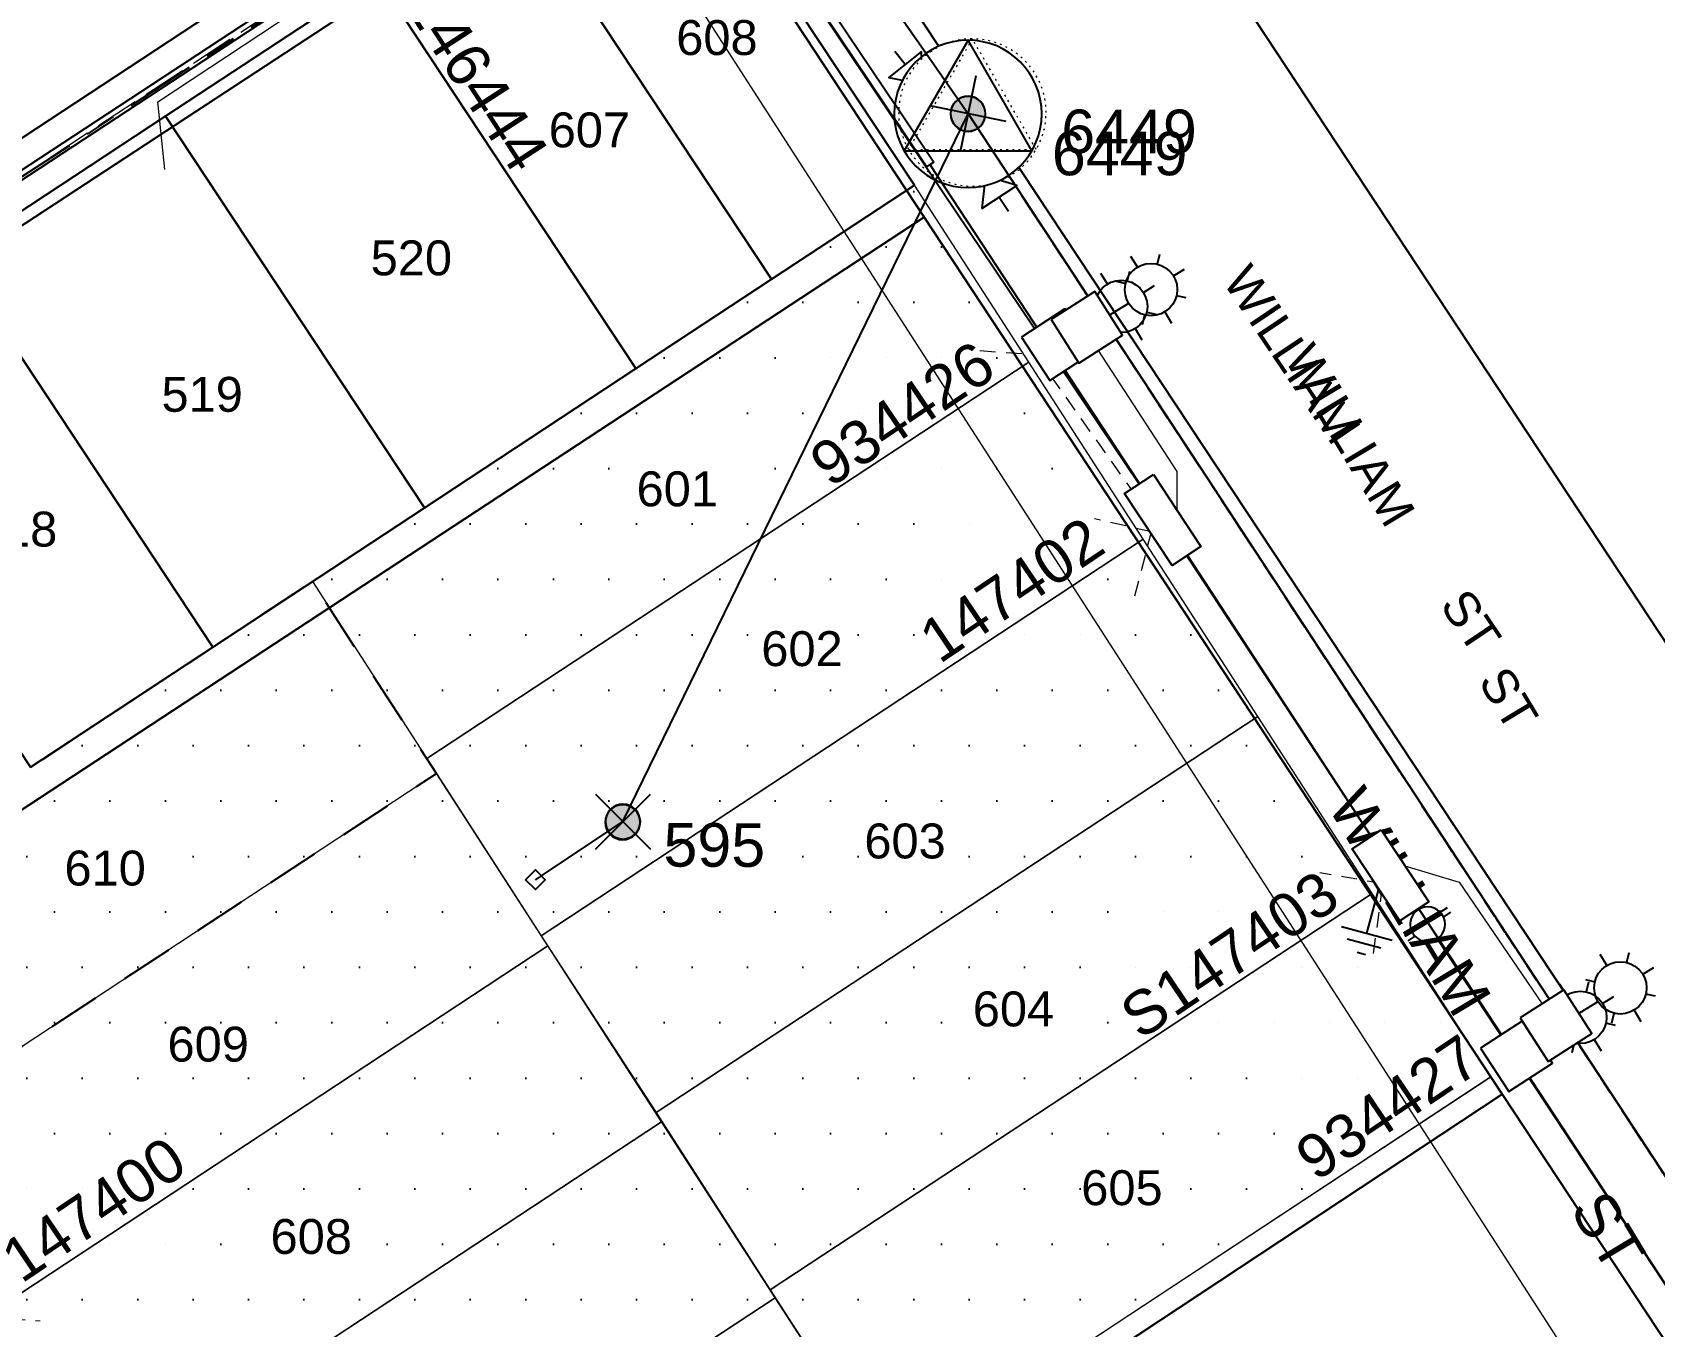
# Model space of a CAD drawing. Header units: metres. Extents: x 301970 to 303550, y 6271876 to 6273079.
# Drawn here: x 302700.1 to 302793, y 6272391.9 to 6272466.1 of the extents above; entities that cross this region are included whole.
import ezdxf
from ezdxf.enums import TextEntityAlignment as Align

# ---------------------------------------------------------------- set-up
doc = ezdxf.new("R2010")
doc.units = ezdxf.units.M
for name, pattern in [('Cable Exist OH', [1, 1, 0]), ('Cable Exist UG', [8.2, 4, -1.2, 1.8, -1.2]), ('Dash', [5, 3, -2]), ('DOT', [0.25, 0, -0.25]), ('IE Trench LV', [6.5, 5, -1.5]), ('IECLdasha', [5, 3, -2])]:
    doc.linetypes.add(name, pattern=pattern)
for name, color, linetype in [('_User SL New', 7, 'Continuous'), ('_User_LV_Exist', 7, 'Continuous'), ('_User_service', 7, 'Continuous'), ('_User_SL_SPonly', 7, 'Continuous'), ('Equip_SP_LV_NEW', 7, 'Continuous'), ('Mains_HV_NEW_U72', 7, 'Continuous'), ('Mains_LV_EXT', 7, 'Continuous'), ('Mains_LV_NEW_R6', 7, 'Continuous'), ('Mains_LV_NEW_T84', 7, 'Continuous'), ('Notes_HV_MISC', 7, 'Continuous'), ('Notes_LV_MISC', 7, 'Continuous'), ('Notes_SP_MISC', 7, 'Continuous'), ('OH_Details_SP_MISC', 7, 'Continuous'), ('Services_SP_EXT', 7, 'Continuous'), ('Sub_SP_TR_HV_LV_SL_LS_EXT', 7, 'Continuous'), ('SupportsOH_SP_TR_HV_LV_SL_EXT', 7, 'Continuous'), ('SupportsUG_SP_LV_EXT', 7, 'Continuous'), ('SupportsUG_SP_LV_NEW', 7, 'Continuous'), ('Trench_SP_NEW', 7, 'Continuous'), ('UG_Details_SP_MISC', 7, 'Continuous')]:
    doc.layers.add(name, color=color, linetype=linetype)
doc.layers.add('_User_subdivision', color=7, linetype='Continuous', transparency=0.7)
doc.layers.add('Cadastre Developer_SP_NEW', color=7, linetype='Continuous', lineweight=5)
doc.layers.add('Cadastre Land Parcels_SP_EXT', color=7, linetype='Continuous', lineweight=5, transparency=0.7)
doc.layers.add('Features_HIDE', color=1, linetype='Continuous', plot=False)
doc.styles.add('POLE_LABEL', font='arial.ttf')
doc.styles.add('RoadName', font='arial.ttf', dxfattribs={"height": 2.5})
doc.styles.add('SL_LABEL', font='arial.ttf')
doc.styles.get("Standard").update_dxf_attribs({"font": 'arial.ttf'})
doc.linetypes.add('Cable New UG', pattern='A,7,-0.25,["x",Standard,S=2,R=0,X=0.2,Y=-0.8],-2.1', length=9.35)
doc.linetypes.add('Cable Rem', pattern='A,6.5,-0.001,["X",Standard,S=2.5,R=0,X=0,Y=-1.27],-0.001', length=6.502)
doc.linetypes.add('IE Trench HV', pattern='A,7,-0.2,["/",Standard,S=3,R=0,X=0.6,Y=-1.4],-2.5', length=9.7)
doc.linetypes.add('IECLROUO1', pattern='A,7,-0.7,[133,ltypeshp.shx,S=0.5,R=0,X=-0.3,Y=-0.1],-1.2', length=8.9)

# ---------------------------------------------------------------- blocks, each defined once
blk = doc.blocks.new('SUB_POLE_EXT')
blk.add_wipeout([(0, 4.224), (0.418, 4.203), (0.828, 4.142), (1.208, 4.048), (1.621, 3.901), (1.992, 3.725), (2.348, 3.511), (2.683, 3.262), (2.988, 2.986), (3.281, 2.661), (3.515, 2.342), (3.761, 1.922), (3.902, 1.616), (4.04, 1.232), (4.177, 0.629), (4.224, 0), (4.179, -0.612), (4.065, -1.149), (3.901, -1.619), (3.579, -2.243), (3.223, -2.73), (2.967, -3.007), (2.685, -3.261), (2.362, -3.502), (2.005, -3.718), (1.637, -3.894), (1.253, -4.034), (0.822, -4.143), (0.417, -4.203), (0.001, -4.224), (-0.414, -4.204), (-0.802, -4.147), (-1.206, -4.048), (-1.623, -3.9), (-1.986, -3.728), (-2.35, -3.51), (-2.682, -3.264), (-2.958, -3.015), (-3.233, -2.718), (-3.511, -2.349), (-3.715, -2.01), (-3.907, -1.604), (-4.046, -1.212), (-4.155, -0.759), (-4.222, -0.145), (-4.206, 0.387), (-4.142, 0.829), (-4.03, 1.265), (-3.896, 1.632), (-3.707, 2.025), (-3.499, 2.366), (-3.277, 2.665), (-2.985, 2.989), (-2.676, 3.269), (-2.329, 3.524), (-1.983, 3.729), (-1.631, 3.896), (-1.201, 4.05), (-0.777, 4.152), (-0.395, 4.205)])
blk.add_line((2.159, 0.484), (2.159, 0.484, 0))
blk.add_lwpolyline([(-4.224, 0, 1), (4.224, 0, 1)], format="xyb", close=True)
blk.add_lwpolyline([(2.139, 0.52), (0, 4.224), (-3.658, -2.112), (3.658, -2.112)], close=True)
for tag, height, flags, p in [('ASSET_NUM', 2.5, 8, (2, 2)), ('STREET_CODE', 0.2, 9, (1.5, 0)), ('OPERATING_VOLTAGE', 0.2, 9, (1.5, -0.6)), ('OPERATED_BY', 0.2, 9, (1.5, -0.8)), ('CONSTRUCTED_VOLTAGE', 0.2, 9, (1.5, -0.2)), ('NO_PHASES', 0.2, 9, (1.5, -0.4)), ('MAINTAINED_BY', 0.2, 9, (1.5, -1)), ('ORIENTATION', 0.2, 9, (1.5, -1.2)), ('OWNED_BY', 0.2, 9, (1.5, -1.4)), ('SECONDARY_VOLTAGE', 0.2, 9, (1.5, -1.6)), ('STATE', 0.2, 9, (1.5, -1.8)), ('SUBSTATION_TYPE', 0.2, 9, (1.5, -2)), ('STREETNAME', 0.2, 9, (1.5, -2.8)), ('USAGE', 0.2, 9, (1.5, -2.2)), ('LEGEND', 0.2, 9, (1.5, -2.4)), ('LOCATION', 0.2, 9, (1.5, -2.6)), ('Z', 0.2, 1, (1.5, -3.4)), ('SUBURB', 0.2, 9, (1.5, -3)), ('NOTES', 0.2, 9, (1.5, -3.2))]:
    blk.add_attdef(tag, text='', height=height, dxfattribs=dict(flags=flags)).set_placement(p, align=Align.MIDDLE_LEFT)
blk = doc.blocks.new('LV_OH_LINKS_DISTFUSE_EXT')
for p, q in [((0, 0), (0.96, 0)), ((3.84, 0), (4.8, 0))]:
    blk.add_line(p, q)
blk.add_lwpolyline([(3.84, -1.2), (3.84, 1.2), (0.96, -1.2), (0.96, 1.2)], close=True)
at = {"flags": 9}
for tag, p in [('ACTUAL_STATUS', (0, 0)), ('OPERATING_VOLTAGE', (0, -0.6)), ('ORIENTATION', (0, -0.8)), ('OWNED_BY', (0, -1)), ('CONSTRUCTED_VOLTAGE', (0, -0.2)), ('NO_PHASES', (0, -0.4)), ('STATE', (0, -1.2)), ('SWITCH_TYPE', (0, -1.4)), ('USAGE', (0, -1.6)), ('NOTES', (0, -1.8))]:
    blk.add_attdef(tag, text='', height=0.2, dxfattribs=at).set_placement(p, align=Align.MIDDLE_LEFT)
at = {"flags": 1}
blk.add_attdef('Z', (0, 0), '', height=0.2, dxfattribs=at)
blk = doc.blocks.new('CCP_EXT')
at = {"flags": 9}
for tag, p in [('STATE', (0, -1.8)), ('USAGE', (0, -1.2)), ('LEGEND', (0, -1.4)), ('LIFE_SUPPORT', (0, -1.6)), ('NOTES', (0, -2))]:
    blk.add_attdef(tag, text='', height=0.2, dxfattribs=at).set_placement(p, align=Align.MIDDLE_LEFT)
blk.add_wipeout([(0, 0.566), (0.566, 0), (0, -0.566), (-0.566, 0)])
blk.add_lwpolyline([(-0.566, 0), (0, 0.566), (0.566, 0), (0, -0.566), (-0.566, 0)])
at = {"flags": 1}
blk.add_attdef('Z', (0, 0), '', height=0.2, dxfattribs=at)
at = {"flags": 9}
for tag, p in [('CCP_TYPE', (0, 0)), ('OPERATING_VOLTAGE', (0, -0.6)), ('ORIENTATION', (0, -0.8)), ('OWNED_BY', (0, -1)), ('CONSTRUCTED_VOLTAGE', (0, -0.2)), ('NO_PHASES', (0, -0.4))]:
    blk.add_attdef(tag, text='', height=0.2, dxfattribs=at).set_placement(p, align=Align.MIDDLE_LEFT)
blk = doc.blocks.new('POLE_EXT')
blk.add_hatch(color=256).paths.add_polyline_path([(-1, 0, 1), (1, 0, 1)])
blk.add_lwpolyline([(-1, 0, 1), (1, 0, 1)], format="xyb", close=True)
for tag, height, flags, p in [('pNumber', 2.5, 8, (-17.84, 2.067)), ('OWNED_BY', 0.2, 9, (1.355, -0.4)), ('SPECIAL_USE', 0.2, 9, (1.355, -0.8)), ('STATE', 0.2, 9, (1.355, -1)), ('PARENT', 0.2, 9, (1.355, -0.6)), ('cLV', 0.2, 9, (1.355, -1.4)), ('hDepth', 0.2, 9, (1.355, -1.6)), ('hDia', 0.2, 9, (1.355, -1.8)), ('USAGE', 0.2, 9, (1.355, -1.2)), ('cHV', 0.2, 9, (1.355, -2)), ('LBRACKET', 0.2, 9, (1.355, -2.2)), ('LExisting', 0.2, 9, (1.355, -2.4)), ('LANTNUMBER', 0.2, 9, (1.355, -2.6)), ('LOther', 0.2, 9, (1.355, -2.8)), ('cLinedev', 0.2, 9, (1.355, -3.4)), ('pExisting', 0.2, 9, (1.355, -3.8)), ('LRemove', 0.2, 9, (1.355, -3)), ('LEGEND', 0.2, 9, (1.355, -3.2)), ('LOCATION', 0.2, 9, (1.355, -3.6)), ('pFooting', 0.2, 9, (1.355, -4.4)), ('pNew', 0.2, 9, (1.355, -4.6)), ('PFNUMBER', 0.2, 9, (1.355, -4)), ('NEWPFNUMBER', 0.2, 9, (1.355, -4.2)), ('pRelocate', 0.2, 9, (1.355, -5)), ('pRemove', 0.2, 9, (1.355, -5.2)), ('pReplace', 0.2, 9, (1.355, -5.4)), ('pStay', 0.2, 9, (1.355, -5.6)), ('cspan', 0.2, 9, (1.355, -6)), ('STREETNAME', 0.2, 9, (1.355, -6.2)), ('SUBURB', 0.2, 9, (1.355, -6.4)), ('pType', 0.2, 9, (1.355, -5.8)), ('NOTES', 0.2, 9, (1.355, -6.6)), ('OPERATED_BY', 0.2, 9, (1.355, -7.014)), ('MAINTAINED_BY', 0.2, 9, (1.355, -6.814))]:
    blk.add_attdef(tag, text='', height=height, dxfattribs=dict(flags=flags)).set_placement(p, align=Align.MIDDLE_LEFT)
at = {"style": 'POLE_LABEL'}
for tag, height, flags, p in [('ASSET_NUM', 2.5, 8, (2, 2)), ('STRUCTURE_PLANT_NUMBER', 0.2, 9, (1.355, 0.028)), ('STREET_CODE', 0.2, 9, (1.355, -0.2))]:
    blk.add_attdef(tag, text='', height=height, dxfattribs=dict(at, flags=flags)).set_placement(p, align=Align.MIDDLE_LEFT)
at = {"flags": 1}
blk.add_attdef('Z', (1.355, -7.328), '', height=0.2, dxfattribs=at)
blk = doc.blocks.new('*U116')
blk.add_wipeout([(1.145, 3.717), (3.867, -0.418), (2.213, -1.506), (-0.509, 2.628)])
at = {"lineweight": -3}
blk.add_lwpolyline([(1.145, 3.717), (3.867, -0.418), (2.213, -1.506), (-0.509, 2.628)], close=True, dxfattribs=at)
for tag, height, flags, p in [('ASSET_NUM', 2.5, 8, (2, 4)), ('STREET_CODE', 0.2, 9, (1.5, 2)), ('OWNED_BY', 0.2, 9, (1.5, 1.8)), ('OPERATED_BY', 0.2, 9, (1.5, 1.6)), ('STATE', 0.2, 9, (1.5, 1.2)), ('SUPPORT_TYPE', 0.2, 9, (1.5, 1)), ('MAINTAINED_BY', 0.2, 9, (1.5, 1.4)), ('SUBURB', 0.2, 9, (1.5, 0.2)), ('STREETNAME', 0.2, 9, (1.5, 0)), ('USAGE', 0.2, 9, (1.5, 0.8)), ('LEGEND', 0.2, 9, (1.5, 0.6)), ('PARENT', 0.2, 9, (1.5, 0.4)), ('Z', 0.2, 1, (1.5, -0.6)), ('LOCATION', 0.2, 9, (1.5, -0.2)), ('NOTES', 0.2, 9, (1.5, -0.4))]:
    blk.add_attdef(tag, text='', height=height, dxfattribs=dict(flags=flags)).set_placement(p, align=Align.MIDDLE_LEFT)
blk = doc.blocks.new('*U117')
blk.add_wipeout([(0.855, 3.53), (3.582, -0.601), (1.929, -1.692), (-0.798, 2.439)])
at = {"lineweight": -3}
blk.add_lwpolyline([(0.855, 3.53), (3.582, -0.601), (1.929, -1.692), (-0.798, 2.439)], close=True, dxfattribs=at)
for tag, height, flags, p in [('ASSET_NUM', 2.5, 8, (2, 4)), ('STREET_CODE', 0.2, 9, (1.5, 2)), ('OWNED_BY', 0.2, 9, (1.5, 1.8)), ('OPERATED_BY', 0.2, 9, (1.5, 1.6)), ('STATE', 0.2, 9, (1.5, 1.2)), ('SUPPORT_TYPE', 0.2, 9, (1.5, 1)), ('MAINTAINED_BY', 0.2, 9, (1.5, 1.4)), ('SUBURB', 0.2, 9, (1.5, 0.2)), ('STREETNAME', 0.2, 9, (1.5, 0)), ('USAGE', 0.2, 9, (1.5, 0.8)), ('LEGEND', 0.2, 9, (1.5, 0.6)), ('PARENT', 0.2, 9, (1.5, 0.4)), ('Z', 0.2, 1, (1.5, -0.6)), ('LOCATION', 0.2, 9, (1.5, -0.2)), ('NOTES', 0.2, 9, (1.5, -0.4))]:
    blk.add_attdef(tag, text='', height=height, dxfattribs=dict(flags=flags)).set_placement(p, align=Align.MIDDLE_LEFT)
blk = doc.blocks.new('*U125')
for p, q in [((-0.234, 5.968), (-0.269, 6.465)), ((0.097, 5.991), (0.062, 6.488)), ((-0.097, 4.009), (-0.062, 3.512)), ((0.234, 4.032), (0.269, 3.535))]:
    blk.add_line(p, q)
blk.add_lwpolyline([(0.994, 5.07, 1), (-0.994, 4.93, 1)], format="xyb", close=True)
for tag, p, flags in [('OPERATING_VOLTAGE', (0.04, 2.673), 9), ('CONSTRUCTED_VOLTAGE', (0.038, 2.121), 9), ('ACTUAL_STATUS', (0.052, 1.886), 9), ('NO_PHASES', (0.03, 2.396), 9), ('OPERATED_BY', (0.014, 1.415), 9), ('ORIENTATION', (0.02, 0.878), 9), ('OWNED_BY', (0.028, 1.124), 9), ('MAINTAINED_BY', (0.038, 1.65), 9), ('SWITCH_TYPE', (0.012, -0.062), 9), ('STATE', (0.012, 0.182), 9), ('USAGE', (0.032, 0.631), 9), ('NOTES', (0.032, 0.431), 1), ('Z', (0.023, -0.564), 9), ('LEGEND', (0.023, -0.324), 9)]:
    blk.add_attdef(tag, p, '', height=0.2, dxfattribs=dict(flags=flags))
blk = doc.blocks.new('POLE_DEL')
h = blk.add_hatch(color=256)
edge = h.paths.add_edge_path()
edge.add_arc((0, 0), 1, 180, 360)
edge.add_arc((0, 0), 1, 0, 180)
for p, q in [((-1.575, 1.575), (1.575, -1.575)), ((-1.575, -1.575), (1.575, 1.575))]:
    blk.add_line(p, q)
blk.add_lwpolyline([(-1, 0, 1), (1, 0, 1)], format="xyb", close=True)
for tag, height, flags, p in [('pNumber', 2.5, 8, (0, 2.067)), ('OWNED_BY', 0.2, 9, (0, -0.4)), ('SPECIAL_USE', 0.2, 9, (0, -0.6)), ('STATE', 0.2, 9, (0, -0.8)), ('USAGE', 0.2, 9, (0, -1)), ('cLV', 0.2, 9, (0, -1.2)), ('cHV', 0.2, 9, (0, -1.8)), ('hDepth', 0.2, 9, (0, -1.4)), ('hDia', 0.2, 9, (0, -1.6)), ('LBRACKET', 0.2, 9, (0, -2)), ('LExisting', 0.2, 9, (0, -2.2)), ('LANTNUMBER', 0.2, 9, (0, -2.4)), ('LOther', 0.2, 9, (0, -2.6)), ('LRemove', 0.2, 9, (0, -2.8)), ('cLinedev', 0.2, 9, (0, -3.2)), ('pExisting', 0.2, 9, (0, -3.4)), ('LEGEND', 0.2, 9, (0, -3)), ('PFNUMBER', 0.2, 9, (0, -3.6)), ('NEWPFNUMBER', 0.2, 9, (0, -3.8)), ('pFooting', 0.2, 9, (0, -4)), ('pNew', 0.2, 9, (0, -4.2)), ('pRelocate', 0.2, 9, (0, -4.6)), ('cspan', 0.2, 9, (0, -5.6)), ('pRemove', 0.2, 9, (0, -4.8)), ('pReplace', 0.2, 9, (0, -5)), ('pStay', 0.2, 9, (0, -5.2)), ('pType', 0.2, 9, (0, -5.4)), ('SUBURB', 0.2, 9, (0, -5.8)), ('STREETNAME', 0.2, 9, (0, -6)), ('LOCATION', 0.2, 9, (0, -6.2)), ('NOTES', 0.2, 9, (0, -6.4))]:
    blk.add_attdef(tag, text='', height=height, dxfattribs=dict(flags=flags)).set_placement(p, align=Align.MIDDLE_LEFT)
at = {"flags": 1}
blk.add_attdef('Z', (0, 0), '', height=0.2, dxfattribs=at)
at = {"style": 'POLE_LABEL', "flags": 9}
blk.add_attdef('STREET_CODE', text='', height=0.2, dxfattribs=at).set_placement((0, -0.2), align=Align.MIDDLE_LEFT)
at = {"layer": 'Features_HIDE', "style": 'POLE_LABEL', "flags": 8}
blk.add_attdef('ASSET_NUM', text='', height=2.5, dxfattribs=at).set_placement((2, 2), align=Align.MIDDLE_LEFT)
blk = doc.blocks.new('Earth')
for p, q in [((0, -1.022), (0, 0)), ((0, -3.066), (0, -1.022)), ((-1.5, -3.066), (1.5, -3.066)), ((-1, -3.666), (1, -3.666)), ((-0.25, -4.266), (0.25, -4.266))]:
    blk.add_line(p, q)
blk = doc.blocks.new('*U68')
for tag, height, flags, p in [('ASSET_NUM', 2.5, 8, (2, 4)), ('STREET_CODE', 0.2, 9, (1.5, 2)), ('OWNED_BY', 0.2, 9, (1.5, 1.8)), ('OPERATED_BY', 0.2, 9, (1.5, 1.6)), ('STATE', 0.2, 9, (1.5, 1.2)), ('MAINTAINED_BY', 0.2, 9, (1.5, 1.4))]:
    blk.add_attdef(tag, text='', height=height, dxfattribs=dict(flags=flags)).set_placement(p, align=Align.MIDDLE_LEFT)
blk.add_wipeout([(3.725, -1.118), (-0.389, -3.87), (-1.49, -2.224), (2.624, 0.528)])
at = {"lineweight": -3}
blk.add_lwpolyline([(3.725, -1.118), (-0.389, -3.87), (-1.49, -2.224), (2.624, 0.528)], close=True, dxfattribs=at)
for tag, flags, p in [('SUPPORT_TYPE', 9, (1.5, 1)), ('SUBURB', 9, (1.5, 0.2)), ('STREETNAME', 9, (1.5, 0)), ('USAGE', 9, (1.5, 0.8)), ('LEGEND', 9, (1.5, 0.6)), ('PARENT', 9, (1.5, 0.4)), ('Z', 1, (1.5, -0.6)), ('LOCATION', 9, (1.5, -0.2)), ('NOTES', 9, (1.5, -0.4))]:
    blk.add_attdef(tag, text='', height=0.2, dxfattribs=dict(flags=flags)).set_placement(p, align=Align.MIDDLE_LEFT)
blk = doc.blocks.new('*U133')
for p, q in [((0, 0), (-1.269, -1.911)), ((0, 0), (0, 0)), ((-2.505, -1.137), (-2.393, -1.688)), ((-3.346, -2.329), (-3.971, -1.914)), ((-0.074, -2.75), (-0.626, -2.861)), ((-4.118, -3.567), (-3.566, -3.455)), ((-2.926, -4.408), (-3.34, -5.033)), ((-1.687, -5.18), (-1.799, -4.629)), ((-0.221, -4.403), (-0.846, -3.988))]:
    blk.add_line(p, q)
blk.add_circle((-2.096, -3.158), 1.5)
at = {"style": 'SL_LABEL'}
for tag, height, flags, p in [('ASSET_NUM', 2.5, 8, (2, 2)), ('STREET_CODE', 0.2, 9, (0, -0.2))]:
    blk.add_attdef(tag, text='', height=height, dxfattribs=dict(at, flags=flags)).set_placement(p, align=Align.MIDDLE_LEFT)
for tag, p, flags in [('Z', (0, 0), 1), ('OPERATED_BY', (0, -9.607), 9)]:
    blk.add_attdef(tag, p, '', height=0.2, dxfattribs=dict(flags=flags))
for tag, height, flags, p in [('CONSTRUCTED_VOLTAGE', 0.2, 9, (0, -0.4)), ('CONTROL_TYPE', 0.2, 9, (0, -0.6)), ('LANTERN_PURPOSE', 0.2, 9, (0, -0.8)), ('LANTERN_TYPE', 0.2, 9, (0, -1)), ('OPERATING_VOLTAGE', 0.2, 9, (0, -1.4)), ('ORIENTATION', 0.2, 9, (0, -1.6)), ('OWNED_BY', 0.2, 9, (0, -1.8)), ('NO_PHASES', 0.2, 9, (0, -1.2)), ('LNUMBER', 2.5, 8, (1.2, -2.8)), ('STATE', 0.2, 9, (0, -2)), ('CEXIST', 0.2, 9, (0, -2.4)), ('CNEW', 0.2, 9, (0, -2.6)), ('CNUMBER', 0.2, 9, (0, -2.8)), ('USAGE', 0.2, 9, (0, -2.2)), ('CREMOVE', 0.2, 9, (0, -3)), ('CREPLACE', 0.2, 9, (0, -3.2)), ('LKINGHEIGHT', 0.2, 9, (0, -3.4)), ('LBRACKET', 0.2, 9, (0, -3.6)), ('LBRACKETVOCAB', 0.2, 9, (0, -3.8)), ('LCATEGORY', 0.2, 9, (0, -4)), ('LCHARGE1', 0.2, 9, (0, -4.2)), ('LCHARGE1PERCENT', 0.2, 9, (0, -4.4)), ('LCHARGE2', 0.2, 9, (0, -4.6)), ('LCHARGE2PERCENT', 0.2, 9, (0, -4.8)), ('LCHARGE3', 0.2, 9, (0, -5)), ('LCHARGE3PERCENT', 0.2, 9, (0, -5.2)), ('LEXIST', 0.2, 9, (0, -5.4)), ('LLAMP', 0.2, 9, (0, -5.6)), ('LLAMPVOCAB', 0.2, 9, (0, -5.8)), ('LMAST', 0.2, 9, (0, -6)), ('LMASTVOCAB', 0.2, 9, (0, -6.2)), ('LNEW', 0.2, 9, (0, -6.4)), ('LANTNUMBER', 0.2, 9, (0, -6.6)), ('LOUTREACH', 0.2, 9, (0, -7)), ('LOUTREACHVOCAB', 0.2, 9, (0, -7.2)), ('LRATECODE', 0.2, 9, (0, -7.4)), ('LREMOVE', 0.2, 9, (0, -7.6)), ('LREPLACE', 0.2, 9, (0, -7.8)), ('LTYPE', 0.2, 9, (0, -8)), ('LTYPEVOCAB', 0.2, 9, (0, -8.2)), ('LEGEND', 0.2, 9, (0, -8.4)), ('SUBURB', 0.2, 9, (0, -8.6)), ('STREETNAME', 0.2, 9, (0, -8.8)), ('LOCATION', 0.2, 9, (0, -9)), ('NOTES', 0.2, 9, (0, -9.2)), ('MAINTAINED_BY', 0.2, 9, (0, -9.863))]:
    blk.add_attdef(tag, text='', height=height, dxfattribs=dict(flags=flags)).set_placement(p, align=Align.MIDDLE_LEFT)
blk = doc.blocks.new('COLUMN_NEW')
for tag, height, flags, p in [('ASSET_NUM', 2.5, 8, (2, 2)), ('Z', 0.2, 1, (1.5, -2.8)), ('LOCATION', 0.2, 9, (1.5, -2.2)), ('NOTES', 0.2, 9, (1.5, -2.4)), ('LABEL_ALIGNMENT', 0.2, 9, (1.5, -2.6))]:
    blk.add_attdef(tag, text='', height=height, dxfattribs=dict(flags=flags)).set_placement(p, align=Align.MIDDLE_LEFT)
blk.add_wipeout([(-1.485, -1.485), (1.485, -1.485), (1.485, 1.485), (-1.485, 1.485)])
at = {"lineweight": -3}
blk.add_lwpolyline([(-1.485, -1.485), (1.485, -1.485), (1.485, 1.485), (-1.485, 1.485)], close=True, dxfattribs=at)
at = {"style": 'POLE_LABEL', "flags": 9}
blk.add_attdef('STRUCTURE_PLANT_NUMBER', text='', height=0.2, dxfattribs=at).set_placement((1.5, 0.242), align=Align.MIDDLE_LEFT)
at = {"flags": 9}
for tag, p in [('STREET_CODE', (1.5, 0)), ('OWNED_BY', (1.5, -0.4)), ('OPERATED_BY', (1.5, -0.6)), ('STATE', (1.5, -1)), ('COLUMN_TYPE', (1.5, -0.2)), ('MAINTAINED_BY', (1.5, -0.8)), ('SUBURB', (1.5, -1.8)), ('USAGE', (1.5, -1.2)), ('LEGEND', (1.5, -1.4)), ('PARENT', (1.5, -1.6)), ('STREETNAME', (1.5, -2))]:
    blk.add_attdef(tag, text='', height=0.2, dxfattribs=at).set_placement(p, align=Align.MIDDLE_LEFT)
blk = doc.blocks.new('SUB_POLE_DEL')
at = {"linetype": 'DOT', "lineweight": 5}
blk.add_lwpolyline([(-4.224, 0, 1), (4.224, 0, 1)], format="xyb", close=True, dxfattribs=at)
blk.add_lwpolyline([(-3.658, -2.112), (3.658, -2.112), (0, 4.224)], close=True, dxfattribs=at)
for tag, height, flags, p in [('ASSET_NUM', 2.5, 8, (2, 2)), ('STREET_CODE', 0.2, 9, (1.5, 0)), ('Z', 0.2, 1, (1.5, -0.6)), ('OPERATED_BY', 0.2, 9, (1.5, -0.2)), ('MAINTAINED_BY', 0.2, 9, (1.5, -0.4))]:
    blk.add_attdef(tag, text='', height=height, dxfattribs=dict(flags=flags)).set_placement(p, align=Align.MIDDLE_LEFT)

msp = doc.modelspace()

# ---------------------------------------------------------------- hatches: boundary and pattern name
at = {"layer": '_User_subdivision', "transparency": 33554534}
h = msp.add_hatch(dxfattribs=at)
h.set_pattern_fill('DOTS', color=256, scale=2)
h.paths.add_polyline_path([(302723.203, 6272423.625), (302716.099, 6272434.621), (302684.046, 6272413.495), (302691.235, 6272402.565)])
h.paths.add_polyline_path([(302701.387, 6272416.662), (302707.069, 6272416.662), (302707.069, 6272419.726), (302701.387, 6272419.726)], flags=24)
h = msp.add_hatch(dxfattribs=at)
h.set_pattern_fill('DOTS', color=256, scale=2)
h.paths.add_polyline_path([(302770.244, 6272426.9), (302735.783, 6272404.197), (302742.319, 6272394.037), (302776.8, 6272416.753)], flags=17)
h.paths.add_polyline_path([(302759.623, 6272398.347), (302765.306, 6272398.347), (302765.306, 6272401.411), (302759.623, 6272401.411)], flags=24)
h.paths.add_polyline_path([(302769.836, 6272412.052), (302776.046, 6272416.24), (302773.905, 6272419.415), (302767.695, 6272415.226)], flags=24)
h.paths.add_polyline_path([(302735.56, 6272417.615), (302742.663, 6272417.591), (302742.676, 6272421.42), (302735.573, 6272421.444)], flags=24)
h.paths.add_polyline_path([(302747.199, 6272418.212), (302752.882, 6272418.212), (302752.882, 6272421.278), (302747.199, 6272421.278)], flags=24)
h = msp.add_hatch(dxfattribs=at)
h.set_pattern_fill('DOTS', color=256, scale=2)
h.paths.add_polyline_path([(302783.589, 6272406.245), (302776.8, 6272416.753), (302742.319, 6272394.037), (302742.609, 6272393.588), (302749.108, 6272383.529)])
h.paths.add_polyline_path([(302759.623, 6272398.347), (302765.306, 6272398.347), (302765.306, 6272401.411), (302759.623, 6272401.411)], flags=24)
h.paths.add_polyline_path([(302769.836, 6272412.052), (302776.046, 6272416.24), (302773.905, 6272419.415), (302767.695, 6272415.226)], flags=24)
h = msp.add_hatch(dxfattribs=at)
h.set_pattern_fill('DOTS', color=256, scale=2)
h.paths.add_polyline_path([(302735.763, 6272403.668), (302735.385, 6272404.251), (302729.38, 6272413.545), (302697.412, 6272392.485), (302703.794, 6272382.607)])
h.paths.add_polyline_path([(302713.465, 6272396.493), (302719.148, 6272396.493), (302719.148, 6272399.556), (302713.465, 6272399.556)], flags=24)
h = msp.add_hatch(dxfattribs=at)
h.set_pattern_fill('DOTS', color=256, scale=2)
h.paths.add_polyline_path([(302742.609, 6272393.588), (302742.231, 6272394.171), (302736.226, 6272403.465), (302704.258, 6272382.405), (302710.64, 6272372.527)])
h.paths.add_polyline_path([(302720.311, 6272386.413), (302725.994, 6272386.413), (302725.994, 6272389.477), (302720.311, 6272389.477)], flags=24)
h = msp.add_hatch(dxfattribs=at)
h.set_pattern_fill('DOTS', color=256, scale=2)
h.paths.add_polyline_path([(302749.108, 6272383.529), (302748.73, 6272384.112), (302742.725, 6272393.406), (302710.757, 6272372.346), (302717.139, 6272362.468)])
h.paths.add_polyline_path([(302726.81, 6272376.354), (302732.493, 6272376.354), (302732.493, 6272379.418), (302726.81, 6272379.418)], flags=24)

# ---------------------------------------------------------------- linework, layer by layer
at = {"layer": '_User_LV_Exist', "color": 7, "linetype": 'Cable Exist UG', "elevation": -1.902, "flags": 128}
msp.add_lwpolyline([(302678.259, 6272443.969), (302716.784, 6272469.137)], dxfattribs=at)
at = {"layer": '_User_service', "lineweight": 9, "ltscale": 0.5}
msp.add_lwpolyline([(302707.641, 6272458.239), (302707.238, 6272462.111), (302726.958, 6272475.163), (302729.639, 6272473.501)], dxfattribs=at)
at = {"layer": '_User_service', "color": 170, "linetype": 'Dash', "lineweight": 9, "ltscale": 0.3}
for points in [[(302754.328, 6272447.856), (302757.51, 6272447.631), (302764.461, 6272437.83)], [(302763.211, 6272433.802), (302764.152, 6272437.47), (302760.9, 6272438.221)], [(302776.879, 6272413.306), (302777.402, 6272417.314), (302773.801, 6272417.929)]]:
    msp.add_lwpolyline(points, dxfattribs=at)
at = {"layer": '_User_service', "color": 170, "linetype": 'Dash', "lineweight": 9, "ltscale": 0.3, "elevation": -36.65}
msp.add_lwpolyline([(302698.186, 6272395.667), (302697.247, 6272392.424), (302700.502, 6272392.273)], dxfattribs=at)
at = {"layer": '_User_subdivision', "flags": 128}
for points in [[(302742.396, 6272451.946), (302750.574, 6272457.345), (302738.507, 6272475.604), (302731.574, 6272477.025), (302727.566, 6272474.385), (302742.396, 6272451.946)], [(302734.629, 6272446.83), (302742.396, 6272451.946), (302727.566, 6272474.385), (302719.799, 6272469.269), (302734.629, 6272446.83)], [(302722.512, 6272438.848), (302734.627, 6272446.833), (302719.799, 6272469.269), (302707.682, 6272461.287), (302722.512, 6272438.848)], [(302710.397, 6272430.863), (302722.512, 6272438.848), (302707.682, 6272461.287), (302695.564, 6272453.306), (302710.397, 6272430.863)], [(302699.96, 6272423.984), (302710.397, 6272430.863), (302695.564, 6272453.306), (302685.126, 6272446.429), (302699.96, 6272423.984)]]:
    msp.add_lwpolyline(points, dxfattribs=at)
at = {"layer": '_User_subdivision', "linetype": 'IECLdasha', "flags": 128}
msp.add_lwpolyline([(302684.046, 6272413.495), (302691.235, 6272402.565), (302723.203, 6272423.625), (302716.099, 6272434.621), (302684.046, 6272413.495)], dxfattribs=at)
at = {"layer": 'Cadastre Developer_SP_NEW'}
for points in [[(302716.099, 6272434.621), (302722.652, 6272424.478), (302757.133, 6272447.194), (302750.574, 6272457.345), (302716.099, 6272434.621)], [(302735.783, 6272404.197), (302742.319, 6272394.037), (302776.8, 6272416.753), (302770.244, 6272426.9), (302735.783, 6272404.197)], [(302742.319, 6272394.037), (302749.108, 6272383.529), (302783.589, 6272406.245), (302776.8, 6272416.753), (302742.319, 6272394.037)], [(302697.617, 6272392.687), (302704.129, 6272382.608), (302736.097, 6272403.668), (302729.586, 6272413.748), (302697.617, 6272392.687)], [(302704.129, 6272382.608), (302710.641, 6272372.528), (302742.609, 6272393.588), (302736.097, 6272403.668), (302704.129, 6272382.608)], [(302710.641, 6272372.528), (302717.154, 6272362.448), (302749.108, 6272383.529), (302742.609, 6272393.588), (302710.641, 6272372.528)]]:
    msp.add_lwpolyline(points, dxfattribs=at)
at = {"layer": 'Cadastre Land Parcels_SP_EXT', "linetype": 'Continuous'}
for points in [[(302981.005, 6272514.236), (302936.18, 6272582.327), (302767.289, 6272471.086), (302812.263, 6272402.83), (302981.005, 6272514.236)], [(302808.329, 6272368.74), (302783.589, 6272406.245), (302704.243, 6272353.916), (302644.044, 6272314.272), (302606.981, 6272288.049), (302632.93, 6272248.484), (302705.581, 6272279.557), (302818.026, 6272354.04), (302808.329, 6272368.74)]]:
    msp.add_lwpolyline(points, close=True, dxfattribs=at)
at = {"layer": 'Features_HIDE', "linetype": 'Continuous'}
for points in [[(302751.131, 6272455.511), (302716.947, 6272507.452), (302684.3, 6272485.749), (302540.165, 6272389.933), (302556.5, 6272365.021), (302573.634, 6272338.898), (302614.51, 6272365.753), (302751.131, 6272455.511)], [(302606.981, 6272288.049), (302726.377, 6272366.983), (302784.249, 6272405.243), (302751.131, 6272455.511), (302614.51, 6272365.753), (302573.634, 6272338.898), (302606.981, 6272288.049)]]:
    msp.add_lwpolyline(points, close=True, dxfattribs=at)
at = {"layer": 'Mains_LV_EXT', "linetype": 'Cable Exist OH'}
for points in [[(302728.715, 6272497.281), (302753.672, 6272461.399)], [(302798.296, 6272393.365), (302753.672, 6272461.399)]]:
    msp.add_lwpolyline(points, dxfattribs=at)
at = {"layer": 'Mains_LV_NEW_T84', "linetype": 'Cable New UG', "flags": 128}
for points in [[(302766.215, 6272436.123), (302776.697, 6272420.077)], [(302780.526, 6272414.162), (302804.081, 6272378.413), (302816.619, 6272386.796), (302822.868, 6272378.216), (302825.704, 6272378.822)]]:
    msp.add_lwpolyline(points, dxfattribs=at)
at = {"layer": 'Trench_SP_NEW', "linetype": 'IE Trench LV', "lineweight": 0, "ltscale": 0.5, "flags": 128}
msp.add_lwpolyline([(302733.086, 6272479.97), (302671.68, 6272439.557), (302669.953, 6272432.393), (302675.899, 6272423.569), (302674.05, 6272422.271)], dxfattribs=at)

# ---------------------------------------------------------------- block references
at = {"layer": '_User SL New', "linetype": 'IE Trench HV', "rotation": 154.9903429498673}
msp.add_blockref('*U133', (302787.776, 6272409.368, -36.65), dxfattribs=at)
at = {"layer": '_User_SL_SPonly', "linetype": 'IE Trench HV', "rotation": 155.4581937229663}
for p in [(302759.202, 6272448.388, -36.65), (302785.503, 6272407.651, -36.65)]:
    msp.add_blockref('*U133', p, dxfattribs=at)
at = {"layer": 'Equip_SP_LV_NEW', "linetype": 'Cable Exist UG', "rotation": 299.7686907840895}
msp.add_blockref('*U125', (302775.632, 6272412.508), dxfattribs=at)
at = {"layer": 'Features_HIDE'}
for p, rotation in [((302752.46, 6272461.26), 128.8742888143036), ((302753.336, 6272459.87), 303.1815341763111)]:
    msp.add_blockref('LV_OH_LINKS_DISTFUSE_EXT', p, dxfattribs=dict(at, rotation=rotation))
at = {"layer": 'Notes_LV_MISC', "rotation": 344.7615971380922}
msp.add_blockref('Earth', (302777.292, 6272417.43), dxfattribs=at)
at = {"layer": 'SupportsOH_SP_TR_HV_LV_SL_EXT'}
ref = msp.add_blockref('POLE_EXT', (302733.871, 6272420.833), dxfattribs=at)
ref.add_attrib('ASSET_NUM', '595', dxfattribs={"layer": '0', "height": 2.5, "rotation": 359.80705, "style": 'POLE_LABEL'}).set_placement((302739.122, 6272420.784), align=Align.TOP_CENTER)
at = {"layer": 'SupportsUG_SP_LV_EXT'}
msp.add_blockref('POLE_DEL', (302733.881, 6272420.872), dxfattribs=at)

# ---------------------------------------------------------------- texts
at = {"layer": '_User_subdivision', "linetype": 'IECLdasha'}
for s, p in [('608', (302739.267, 6272464.794)), ('607', (302731.962, 6272459.503)), ('520', (302721.766, 6272452.172)), ('519', (302709.784, 6272444.352)), ('518', (302699.155, 6272436.629))]:
    msp.add_text(s, height=2, dxfattribs=at).set_placement(p, align=Align.CENTER)
at = {"layer": 'Cadastre Developer_SP_NEW'}
for s, p in [('601', (302736.996, 6272438.936)), ('602', (302744.139, 6272429.779)), ('603', (302750.041, 6272418.759)), ('610', (302704.228, 6272417.207)), ('604', (302756.252, 6272409.136)), ('609', (302710.129, 6272407.118)), ('605', (302762.464, 6272398.892)), ('608', (302716.031, 6272396.098))]:
    msp.add_text(s, height=2, dxfattribs=at).set_placement(p, align=Align.CENTER)
at = {"layer": 'Notes_HV_MISC', "lineweight": 0, "style": 'RoadName'}
msp.add_text('WILLIAM             ST', height=2.5, rotation=301.01272, dxfattribs=at).set_placement((302783.352, 6272408.961), align=Align.MIDDLE_CENTER)
at = {"layer": 'Notes_LV_MISC', "lineweight": 0, "style": 'RoadName'}
msp.add_text('WILLIAM             ST', height=2, rotation=301.01272, dxfattribs=at).set_placement((302779.048, 6272437.155), align=Align.MIDDLE_CENTER)
at = {"layer": 'Notes_SP_MISC', "linetype": 'IE Trench HV', "insert": (302777.056, 6272442.197, 3.769), "char_height": 2, "width": 29.92147, "attachment_point": 2, "rotation": 303.83874, "style": 'RoadName'}
msp.add_mtext('WILLIAM              ST', dxfattribs=at)

# ---------------------------------------------------------------- next in the draw order: block references
at = {"layer": 'Services_SP_EXT'}
msp.add_blockref('CCP_EXT', (302728.868, 6272417.537), dxfattribs=at)

# ---------------------------------------------------------------- next in the draw order: hatches: boundary and pattern name
at = {"layer": '_User_subdivision', "transparency": 33554534}
h = msp.add_hatch(dxfattribs=at)
h.set_pattern_fill('DOTS', color=256, scale=2)
h.paths.add_polyline_path([(302763.689, 6272437.047), (302757.133, 6272447.194), (302741.784, 6272437.082), (302733.881, 6272420.872), (302729.208, 6272417.763), (302729.434, 6272417.537), (302728.868, 6272416.972), (302728.302, 6272417.537), (302728.868, 6272418.103), (302729.208, 6272417.763), (302733.881, 6272420.872), (302741.784, 6272437.082), (302722.652, 6272424.478), (302723.203, 6272423.625), (302729.209, 6272414.332)])
h.paths.add_polyline_path([(302735.56, 6272417.615), (302742.663, 6272417.591), (302742.676, 6272421.42), (302735.573, 6272421.444)], flags=25)
h.paths.add_polyline_path([(302750.185, 6272441.829), (302756.395, 6272446.017), (302754.254, 6272449.192), (302748.044, 6272445.003)], flags=9)
h.paths.add_polyline_path([(302741.298, 6272429.234), (302746.981, 6272429.234), (302746.981, 6272432.298), (302741.298, 6272432.298)], flags=24)
h = msp.add_hatch(dxfattribs=at)
h.set_pattern_fill('DOTS', color=256, scale=2)
h.paths.add_polyline_path([(302770.244, 6272426.9), (302763.689, 6272437.047), (302729.209, 6272414.332), (302729.586, 6272413.748), (302735.783, 6272404.197)])
h.paths.add_polyline_path([(302735.56, 6272417.615), (302742.663, 6272417.591), (302742.676, 6272421.42), (302735.573, 6272421.444)], flags=24)
h.paths.add_polyline_path([(302747.199, 6272418.212), (302752.882, 6272418.212), (302752.882, 6272421.278), (302747.199, 6272421.278)], flags=24)
h = msp.add_hatch(dxfattribs=at)
h.set_pattern_fill('DOTS', color=256, scale=2)
h.paths.add_polyline_path([(302729.586, 6272413.748), (302729.208, 6272414.331), (302723.203, 6272423.625), (302691.235, 6272402.565), (302697.617, 6272392.687)])
h.paths.add_polyline_path([(302707.288, 6272406.573), (302712.971, 6272406.573), (302712.971, 6272409.637), (302707.288, 6272409.637)], flags=24)

# ---------------------------------------------------------------- next in the draw order: linework, layer by layer
at = {"layer": '_User_subdivision', "elevation": -3.769, "flags": 128}
msp.add_lwpolyline([(302681.204, 6272411.447), (302669.549, 6272429.081, -0.441729), (302671.467, 6272441.623), (302731.374, 6272481.084, -0.413213), (302743.141, 6272478.672), (302788.753, 6272409.657)], format="xyb", dxfattribs=at)
at = {"layer": 'Cadastre Developer_SP_NEW'}
for points in [[(302722.652, 6272424.478), (302729.208, 6272414.331), (302763.689, 6272437.047), (302757.133, 6272447.194), (302722.652, 6272424.478)], [(302729.208, 6272414.331), (302735.783, 6272404.197), (302770.244, 6272426.9), (302763.689, 6272437.047), (302729.208, 6272414.331)], [(302691.235, 6272402.565), (302697.617, 6272392.687), (302729.586, 6272413.748), (302723.203, 6272423.625), (302691.235, 6272402.565)]]:
    msp.add_lwpolyline(points, dxfattribs=at)
at = {"layer": 'Features_HIDE', "linetype": 'Continuous'}
msp.add_lwpolyline([(302634.516, 6272672.64), (302524.041, 6272840.327), (302513.558, 6272833.736), (302505.519, 6272828.681), (302616.257, 6272660.46), (302650.036, 6272609.08), (302683.554, 6272558.159), (302716.947, 6272507.452), (302751.131, 6272455.511), (302784.249, 6272405.243), (302808.329, 6272368.74), (302818.026, 6272354.04), (302826.114, 6272359.194), (302836.581, 6272365.861), (302833.731, 6272370.194), (302812.263, 6272402.83), (302767.289, 6272471.086), (302723.477, 6272537.574), (302679.656, 6272604.109), (302634.516, 6272672.64)], close=True, dxfattribs=at)
at = {"layer": 'Services_SP_EXT'}
msp.add_lwpolyline([(302728.868, 6272417.537), (302733.881, 6272420.872), (302753.648, 6272461.419)], dxfattribs=at)

# ---------------------------------------------------------------- next in the draw order: block references
at = {"layer": 'Features_HIDE'}
ref = msp.add_blockref('SUB_POLE_EXT', (302753.648, 6272461.419), dxfattribs=at)
ref.add_attrib('ASSET_NUM', '6449', dxfattribs={"layer": '0', "height": 2.5}).set_placement((302766.752, 6272461.667), align=Align.TOP_RIGHT)

# ---------------------------------------------------------------- next in the draw order: hatches: boundary and pattern name
at = {"layer": '_User_subdivision', "transparency": 33554534}
h = msp.add_hatch(dxfattribs=at)
h.set_pattern_fill('DOTS', color=256, scale=2)
h.paths.add_polyline_path([(302757.133, 6272447.194), (302751.194, 6272456.386), (302750.574, 6272457.345), (302742.396, 6272451.946), (302716.099, 6272434.621), (302722.652, 6272424.478)])
h.paths.add_polyline_path([(302734.154, 6272438.392), (302739.837, 6272438.392), (302739.837, 6272441.455), (302734.154, 6272441.455)], flags=16)

# ---------------------------------------------------------------- next in the draw order: linework, layer by layer
at = {"layer": 'Mains_LV_NEW_T84', "linetype": 'Cable New UG', "elevation": -40.419, "flags": 128}
msp.add_lwpolyline([(302763.437, 6272440.22), (302763.437, 6272440.22), (302737.961, 6272478.127), (302734.041, 6272477.921), (302719.159, 6272467.93), (302673.793, 6272438.19), (302673.793, 6272438.19), (302672.018, 6272430.669), (302695.24, 6272393.99)], dxfattribs=at)
at = {"layer": 'OH_Details_SP_MISC', "linetype": 'Cable Rem', "flags": 128}
msp.add_lwpolyline([(302728.715, 6272497.281), (302753.672, 6272461.399), (302799.712, 6272391.241)], dxfattribs=at)
at = {"layer": 'OH_Details_SP_MISC', "linetype": 'Cable Rem', "ltscale": 0.5, "flags": 128}
msp.add_lwpolyline([(302733.881, 6272420.872), (302753.648, 6272461.419)], dxfattribs=at)
at = {"layer": 'Trench_SP_NEW', "linetype": 'IE Trench HV', "ltscale": 0.5, "flags": 128}
msp.add_lwpolyline([(302751.469, 6272458.526), (302794.873, 6272392.395)], dxfattribs=at)
at = {"layer": 'UG_Details_SP_MISC'}
for p, q in [((302736.867, 6272480.715), (302751.688, 6272458.661)), ((302736.469, 6272480.447), (302751.289, 6272458.394)), ((302751.289, 6272458.394), (302751.489, 6272458.527)), ((302751.688, 6272458.661), (302751.489, 6272458.527))]:
    msp.add_line(p, q, dxfattribs=at)

# ---------------------------------------------------------------- next in the draw order: block references
at = {"layer": 'Sub_SP_TR_HV_LV_SL_LS_EXT'}
ref = msp.add_blockref('SUB_POLE_DEL', (302753.897, 6272461.499), dxfattribs=at)
ref.add_attrib('ASSET_NUM', '6449', dxfattribs={"layer": '0', "height": 2.5}).set_placement((302758.452, 6272459.155), align=Align.MIDDLE_LEFT)
at = {"layer": 'SupportsOH_SP_TR_HV_LV_SL_EXT'}
ref = msp.add_blockref('POLE_EXT', (302753.648, 6272461.419), dxfattribs=at)
ref.add_attrib('ASSET_NUM', '436', dxfattribs={"layer": 'Features_HIDE', "height": 2.5, "style": 'POLE_LABEL'}).set_placement((302762.691, 6272466.762), align=Align.BOTTOM_RIGHT)
at = {"layer": 'SupportsUG_SP_LV_EXT', "rotation": 213.26135335954}
msp.add_blockref('POLE_DEL', (302753.652, 6272461.429), dxfattribs=at)

# ---------------------------------------------------------------- next in the draw order: block references
at = {"layer": 'SupportsUG_SP_LV_NEW'}
ref = msp.add_blockref('*U117', (302763.409, 6272437.236), dxfattribs=at)
ref.add_attrib('ASSET_NUM', '147402', dxfattribs={"layer": '0', "height": 2.5, "rotation": 34}).set_placement((302751.311, 6272430.901), align=Align.MIDDLE_LEFT)
ref = msp.add_blockref('*U117', (302776.454, 6272416.871), dxfattribs=at)
ref.add_attrib('ASSET_NUM', 'S147403', dxfattribs={"layer": '0', "height": 2.5, "rotation": 34}).set_placement((302762.816, 6272409.348), align=Align.MIDDLE_LEFT)
ref = msp.add_blockref('*U116', (302694.936, 6272390.816, -36.65), dxfattribs=dict(at, rotation=0.2453395515879897))
ref.add_attrib('ASSET_NUM', '147400', dxfattribs={"layer": '0', "height": 2.5, "rotation": 34}).set_placement((302698.733, 6272395.403, -36.65), align=Align.MIDDLE_LEFT)

# ---------------------------------------------------------------- next in the draw order: linework, layer by layer
at = {"layer": 'Mains_HV_NEW_U72', "linetype": 'Cable New UG', "lineweight": 0, "flags": 128}
msp.add_lwpolyline([(302788.977, 6272388.817), (302715.519, 6272502.912)], dxfattribs=at)

# ---------------------------------------------------------------- next in the draw order: block references
at = {"layer": '_User_SL_SPonly'}
ref = msp.add_blockref('COLUMN_NEW', (302758.761, 6272448.192, -36.65), dxfattribs=dict(at, rotation=303.0972233680094))
ref.add_attrib('ASSET_NUM', '934426', dxfattribs={"layer": '0', "height": 2.5, "rotation": 34}).set_placement((302745.042, 6272440.993, -36.65), align=Align.MIDDLE_LEFT)
ref = msp.add_blockref('COLUMN_NEW', (302785.062, 6272407.455, -36.65), dxfattribs=dict(at, rotation=303.0972233680094))
ref.add_attrib('ASSET_NUM', '934427', dxfattribs={"layer": '0', "height": 2.5, "rotation": 34}).set_placement((302772.863, 6272401.242, -36.65), align=Align.MIDDLE_LEFT)
at = {"layer": 'SupportsUG_SP_LV_NEW'}
ref = msp.add_blockref('*U68', (302717.607, 6272472.146), dxfattribs=dict(at, rotation=0.2453395515879894))
ref.add_attrib('ASSET_NUM', '146444', dxfattribs={"layer": '0', "height": 2.5, "rotation": 303}).set_placement((302722.35, 6272468.333), align=Align.MIDDLE_LEFT)

# ---------------------------------------------------------------- next in the draw order: linework, layer by layer
at = {"layer": 'UG_Details_SP_MISC'}
for p, q in [((302671.499, 6272439.859), (302735.045, 6272481.585)), ((302671.919, 6272439.561), (302735.309, 6272481.184))]:
    msp.add_line(p, q, dxfattribs=at)

# ---------------------------------------------------------------- next in the draw order: block references
at = {"layer": '_User SL New', "linetype": 'IE Trench HV', "rotation": 154.9903429498673}
msp.add_blockref('*U133', (302760.895, 6272449.38, -36.65), dxfattribs=at)
at = {"layer": '_User SL New', "rotation": 302.6293725949103}
msp.add_blockref('COLUMN_NEW', (302787.333, 6272409.176, -36.65), dxfattribs=at)

# ---------------------------------------------------------------- next in the draw order: linework, layer by layer
at = {"layer": 'Mains_LV_NEW_R6', "linetype": 'IECLROUO1', "lineweight": 0, "elevation": -36.65, "flags": 128}
msp.add_lwpolyline([(302778.673, 6272418.335), (302778.673, 6272418.335), (302781.783, 6272417.408), (302786.532, 6272410.427)], dxfattribs=at)

# ---------------------------------------------------------------- next in the draw order: block references
at = {"layer": '_User SL New', "rotation": 302.6293725949103}
msp.add_blockref('COLUMN_NEW', (302760.453, 6272449.188, -36.65), dxfattribs=at)

# ---------------------------------------------------------------- next in the draw order: linework, layer by layer
at = {"layer": 'Mains_LV_NEW_R6', "linetype": 'IECLROUO1', "lineweight": 0, "flags": 128}
msp.add_lwpolyline([(302765.627, 6272438.7), (302765.627, 6272438.7), (302765.629, 6272440.939), (302761.125, 6272447.855)], dxfattribs=at)

doc.saveas('drawing.dxf')
